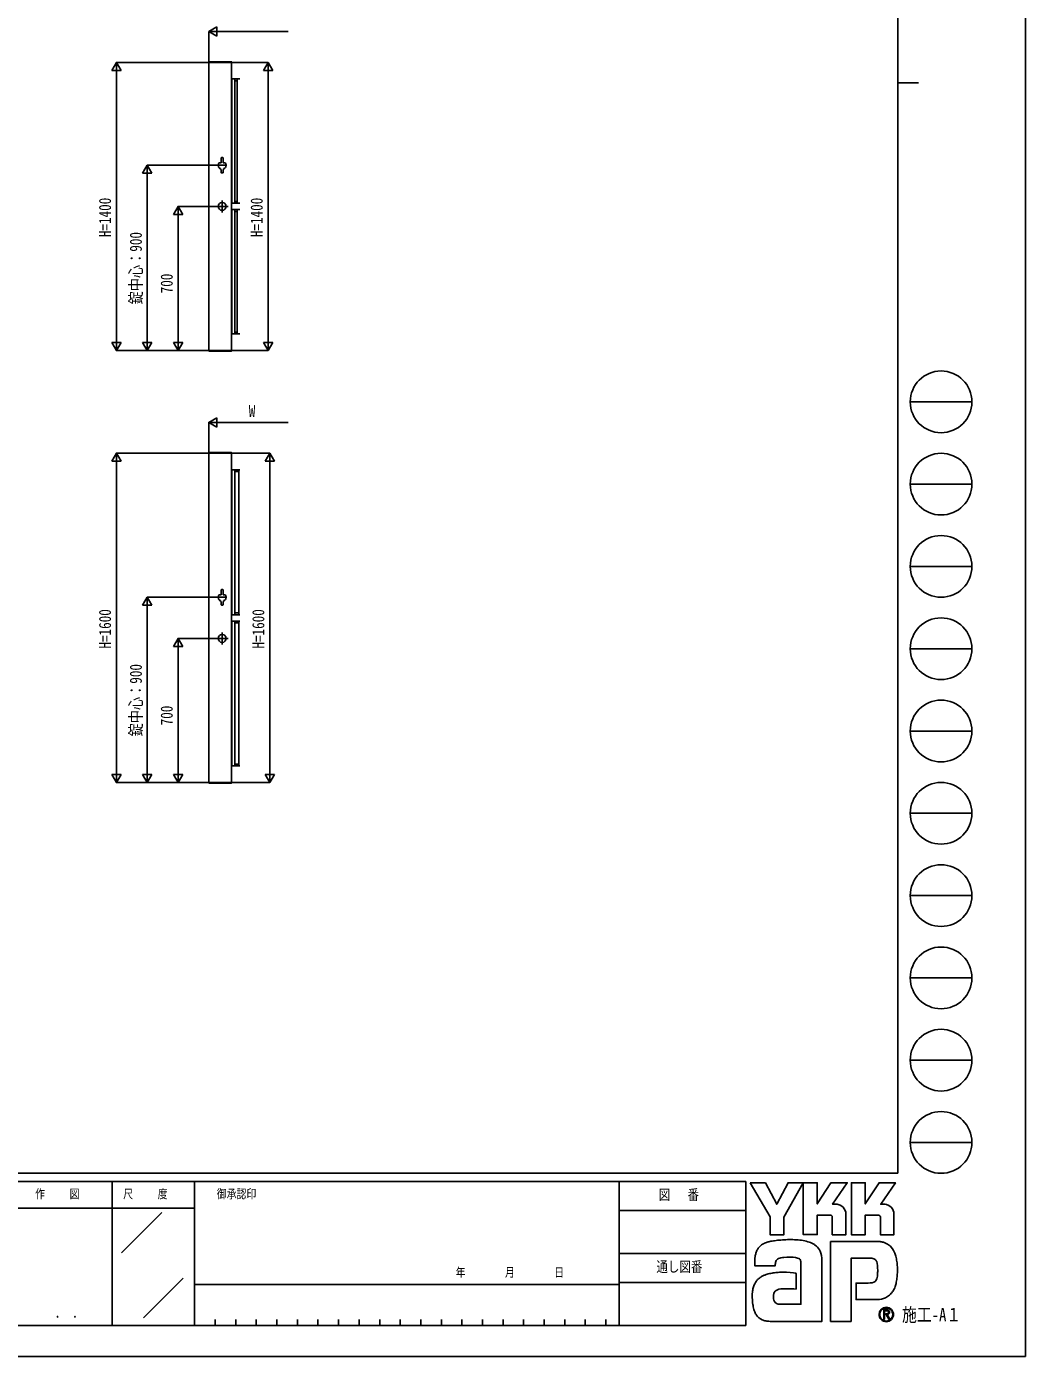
# Model space of a CAD drawing. Units: millimetres, scale not verified. Extents: x -8410 to 8410, y -5940 to 5940.
# Drawn here: x 3553 to 8410, y -5940 to 524 of the extents above; entities that cross this region are included whole.
import ezdxf
from ezdxf.enums import TextEntityAlignment as Align

# ---------------------------------------------------------------- set-up
doc = ezdxf.new("R2010")
doc.units = ezdxf.units.MM
doc.header["$LTSCALE"] = 30
for name, color, linetype in [('0-2_YKK_11', 7, 'Continuous'), ('0-3_YKK_A1', 4, 'Continuous'), ('0-4_YKK_D', 6, 'Continuous'), ('0-5_YKK_ZWAK', 7, 'Continuous')]:
    doc.layers.add(name, color=color, linetype=linetype)
doc.styles.add('ＭＳ ゴシック', font='')
doc.styles.get('ＭＳ ゴシック').set_extended_font_data('MS Gothic')

msp = doc.modelspace()

# ---------------------------------------------------------------- linework, layer by layer
at = {"layer": '0-2_YKK_11'}
for p, q in [((4550.04, -1050), (4550.04, 350)), ((4550.04, 270), (4590.04, 270)), ((4550.04, -970), (4590.04, -970)), ((4550.04, -3150), (4550.04, -1550)), ((4550.04, -1630), (4590.04, -1630)), ((4550.04, -3070), (4590.04, -3070))]:
    msp.add_line(p, q, dxfattribs=at)
for points in [[(4590.04, -1050), (4440.04, -1050), (4440.04, 350), (4590.04, 350)], [(4590.04, -3150), (4440.04, -3150), (4440.04, -1550), (4590.04, -1550)]]:
    msp.add_lwpolyline(points, dxfattribs=at)
at = {"layer": '0-3_YKK_A1'}
for p, q in [((4439.67, 352.55), (4439.54, 350)), ((4439.54, 350), (4550.54, 350)), ((4440.67, 353.5), (4549.41, 353.5)), ((4550.41, 352.55), (4550.54, 350)), ((4550.04, 260.9), (4550.84, 260.9)), ((4550.84, 270), (4550.84, -334.5)), ((4565.84, 270), (4565.84, -334.5)), ((4565.84, 260.9), (4577.54, 260.9)), ((4577.54, 270), (4577.54, -334.5)), ((4498.79, -114.5), (4498.79, -138)), ((4500.79, -112.5), (4507.29, -112.5)), ((4509.29, -114.5), (4509.29, -138)), ((4526.04, -150), (4482.04, -150)), ((4486.54, -143), (4486.54, -157)), ((4491.54, -138), (4498.79, -138)), ((4498.79, -170.84), (4498.79, -185.5)), ((4500.79, -187.5), (4507.29, -187.5)), ((4509.29, -138), (4516.54, -138)), ((4509.29, -170.84), (4509.29, -185.5)), ((4521.54, -143), (4521.54, -157)), ((4504.04, -321), (4504.04, -379)), ((4533.04, -350), (4475.04, -350)), ((4550.04, -326), (4550.84, -326)), ((4550.04, -334.5), (4590.04, -334.5)), ((4550.04, -365.5), (4590.04, -365.5)), ((4550.04, -374.6), (4550.84, -374.6)), ((4550.84, -365.5), (4550.84, -970)), ((4565.84, -326), (4577.54, -326)), ((4565.84, -365.5), (4565.84, -970)), ((4565.84, -374.6), (4577.54, -374.6)), ((4577.54, -365.5), (4577.54, -970)), ((4550.04, -961.5), (4550.84, -961.5)), ((4565.84, -961.5), (4577.54, -961.5)), ((4439.54, -1050), (4550.54, -1050)), ((4439.67, -1052.55), (4439.54, -1050)), ((4440.67, -1053.5), (4549.41, -1053.5)), ((4550.41, -1052.55), (4550.54, -1050)), ((4439.67, -1547.45), (4439.54, -1550)), ((4439.54, -1550), (4550.54, -1550)), ((4440.67, -1546.5), (4549.41, -1546.5)), ((4550.41, -1547.45), (4550.54, -1550)), ((4550.04, -1639.1), (4550.84, -1639.1)), ((4550.84, -1630), (4550.84, -2334.5)), ((4565.84, -1630), (4565.84, -2334.5)), ((4565.84, -1639.1), (4585.54, -1639.1)), ((4585.54, -1630), (4585.54, -2334.5)), ((4526.04, -2250), (4482.04, -2250)), ((4486.54, -2243), (4486.54, -2257)), ((4491.54, -2238), (4498.79, -2238)), ((4498.79, -2214.5), (4498.79, -2238)), ((4500.79, -2212.5), (4507.29, -2212.5)), ((4509.29, -2214.5), (4509.29, -2238)), ((4509.29, -2238), (4516.54, -2238)), ((4521.54, -2243), (4521.54, -2257)), ((4498.79, -2270.84), (4498.79, -2285.5)), ((4500.79, -2287.5), (4507.29, -2287.5)), ((4509.29, -2270.84), (4509.29, -2285.5)), ((4550.04, -2326), (4550.84, -2326)), ((4565.84, -2326), (4585.54, -2326)), ((4550.04, -2334.5), (4590.04, -2334.5)), ((4550.04, -2365.5), (4590.04, -2365.5)), ((4550.04, -2374.6), (4550.84, -2374.6)), ((4550.84, -2365.5), (4550.84, -3070)), ((4565.84, -2365.5), (4565.84, -3070)), ((4565.84, -2374.6), (4585.54, -2374.6)), ((4585.54, -2365.5), (4585.54, -3070)), ((4533.04, -2450), (4475.04, -2450)), ((4504.04, -2421), (4504.04, -2479)), ((4550.04, -3061.5), (4550.84, -3061.5)), ((4565.84, -3061.5), (4585.54, -3061.5)), ((4439.54, -3150), (4550.54, -3150)), ((4439.67, -3152.55), (4439.54, -3150)), ((4440.67, -3153.5), (4549.41, -3153.5)), ((4550.41, -3152.55), (4550.54, -3150))]:
    msp.add_line(p, q, dxfattribs=at)
for centre in [(4504.04, -350), (4504.04, -2450)]:
    msp.add_circle(centre, 19, dxfattribs=at)
for centre, radius, start, end in [((4440.67, 352.5), 1, 90, 177), ((4549.41, 352.5), 1, 3, 90), ((4500.79, -114.5), 2, 90, 180), ((4507.29, -114.5), 2, 0, 90), ((4491.54, -143), 5, 90, 180), ((4491.54, -157), 5, 180, 270), ((4504.04, -159.56), 12.5, 191.55262, 245.16541), ((4500.79, -185.5), 2, 180, 270), ((4507.29, -185.5), 2, 270, 0), ((4504.04, -159.5), 12.5, 294.83459, 348.44738), ((4504.04, -159.56), 12.5, 294.83459, 348.44738), ((4516.54, -143), 5, 0, 90), ((4516.54, -157), 5, 270, 0), ((4440.67, -1052.5), 1, 183, 270), ((4549.41, -1052.5), 1, 270, 357), ((4440.67, -1547.5), 1, 90, 177), ((4549.41, -1547.5), 1, 3, 90), ((4491.54, -2243), 5, 90, 180), ((4491.54, -2257), 5, 180, 270), ((4504.04, -2259.56), 12.5, 191.55262, 245.16541), ((4500.79, -2214.5), 2, 90, 180), ((4507.29, -2214.5), 2, 0, 90), ((4504.04, -2259.5), 12.5, 294.83459, 348.44738), ((4504.04, -2259.56), 12.5, 294.83459, 348.44738), ((4516.54, -2243), 5, 0, 90), ((4516.54, -2257), 5, 270, 0), ((4500.79, -2285.5), 2, 180, 270), ((4507.29, -2285.5), 2, 270, 0), ((4440.67, -3152.5), 1, 183, 270), ((4549.41, -3152.5), 1, 270, 357)]:
    msp.add_arc(centre, radius, start, end, dxfattribs=at)
at = {"layer": '0-4_YKK_D'}
for p, q in [((4439.54, 500), (4478.51, 522.5)), ((4478.51, 477.5), (4478.51, 522.5)), ((4439.54, 352), (4439.54, 501)), ((4439.54, 500), (4478.51, 477.5)), ((4439.54, 500), (4517.48, 500)), ((4484.54, 500), (4824.77, 500)), ((3990.04, 350), (3967.54, 311.03)), ((4437.54, 350), (3989.04, 350)), ((3990.04, 350), (4012.54, 311.03)), ((3990.04, 350), (3990.04, 272.06)), ((4591.54, 350), (4728.54, 350)), ((4727.54, 350), (4705.04, 311.03)), ((4727.54, 350), (4750.04, 311.03)), ((4727.54, 350), (4727.54, 272.06)), ((3967.54, 311.03), (4012.54, 311.03)), ((3990.04, 305), (3990.04, -1005)), ((4705.04, 311.03), (4750.04, 311.03)), ((4727.54, 305), (4727.54, -1005)), ((4140.04, -150), (4117.54, -188.97)), ((4117.54, -188.97), (4162.54, -188.97)), ((4479.54, -150), (4139.04, -150)), ((4140.04, -150), (4162.54, -188.97)), ((4140.04, -150), (4140.04, -227.94)), ((4140.04, -1005), (4140.04, -195)), ((4290.04, -350), (4267.54, -388.97)), ((4472.54, -350), (4289.04, -350)), ((4290.04, -350), (4312.54, -388.97)), ((4290.04, -350), (4290.04, -427.94)), ((4267.54, -388.97), (4312.54, -388.97)), ((4290.04, -1005), (4290.04, -395)), ((3990.04, -1050), (3967.54, -1011.03)), ((4012.54, -1011.03), (3967.54, -1011.03)), ((3990.04, -1050), (3990.04, -972.06)), ((3990.04, -1050), (4012.54, -1011.03)), ((4140.04, -1050), (4117.54, -1011.03)), ((4162.54, -1011.03), (4117.54, -1011.03)), ((4140.04, -1050), (4140.04, -972.06)), ((4140.04, -1050), (4162.54, -1011.03)), ((4290.04, -1050), (4267.54, -1011.03)), ((4312.54, -1011.03), (4267.54, -1011.03)), ((4290.04, -1050), (4290.04, -972.06)), ((4290.04, -1050), (4312.54, -1011.03)), ((4727.54, -1050), (4705.04, -1011.03)), ((4750.04, -1011.03), (4705.04, -1011.03)), ((4727.54, -1050), (4727.54, -972.06)), ((4727.54, -1050), (4750.04, -1011.03)), ((4437.54, -1050), (3989.04, -1050)), ((4437.54, -1050), (4139.04, -1050)), ((4437.54, -1050), (4289.04, -1050)), ((4591.54, -1050), (4728.54, -1050)), ((4439.54, -1400), (4478.51, -1377.5)), ((4439.54, -1548), (4439.54, -1399)), ((4439.54, -1400), (4478.51, -1422.5)), ((4439.54, -1400), (4517.48, -1400)), ((4478.51, -1422.5), (4478.51, -1377.5)), ((4484.54, -1400), (4824.77, -1400)), ((3990.04, -1550), (3967.54, -1588.97)), ((4437.54, -1550), (3989.04, -1550)), ((3990.04, -1550), (4012.54, -1588.97)), ((3990.04, -1550), (3990.04, -1627.94)), ((4588.17, -1550), (4736.54, -1550)), ((4735.54, -1550), (4713.04, -1588.97)), ((4735.54, -1550), (4758.04, -1588.97)), ((4735.54, -1550), (4735.54, -1627.94)), ((3967.54, -1588.97), (4012.54, -1588.97)), ((3990.04, -1595), (3990.04, -3105)), ((4713.04, -1588.97), (4758.04, -1588.97)), ((4735.54, -1595), (4735.54, -3105)), ((4140.04, -2250), (4117.54, -2288.97)), ((4479.54, -2250), (4139.04, -2250)), ((4140.04, -2250), (4162.54, -2288.97)), ((4140.04, -2250), (4140.04, -2327.94)), ((4117.54, -2288.97), (4162.54, -2288.97)), ((4140.04, -2295), (4140.04, -3105)), ((4290.04, -2450), (4267.54, -2488.97)), ((4472.54, -2450), (4289.04, -2450)), ((4290.04, -2450), (4312.54, -2488.97)), ((4290.04, -2450), (4290.04, -2527.94)), ((4267.54, -2488.97), (4312.54, -2488.97)), ((4290.04, -3105), (4290.04, -2495)), ((3990.04, -3150), (3990.04, -3072.06)), ((4140.04, -3150), (4140.04, -3072.06)), ((4290.04, -3150), (4290.04, -3072.06)), ((4735.54, -3150), (4735.54, -3072.06)), ((3990.04, -3150), (3967.54, -3111.03)), ((4012.54, -3111.03), (3967.54, -3111.03)), ((4437.54, -3150), (3989.04, -3150)), ((3990.04, -3150), (4012.54, -3111.03)), ((4140.04, -3150), (4117.54, -3111.03)), ((4162.54, -3111.03), (4117.54, -3111.03)), ((4437.54, -3150), (4139.04, -3150)), ((4140.04, -3150), (4162.54, -3111.03)), ((4290.04, -3150), (4267.54, -3111.03)), ((4312.54, -3111.03), (4267.54, -3111.03)), ((4437.54, -3150), (4289.04, -3150)), ((4290.04, -3150), (4312.54, -3111.03)), ((4588.17, -3150), (4736.54, -3150)), ((4735.54, -3150), (4713.04, -3111.03)), ((4758.04, -3111.03), (4713.04, -3111.03)), ((4735.54, -3150), (4758.04, -3111.03))]:
    msp.add_line(p, q, dxfattribs=at)
at = {"layer": '0-5_YKK_ZWAK'}
for p, q in [((7790.04, 5550), (7790.04, -5050)), ((7790.04, 250), (7890.04, 250)), ((7850.04, -1300), (8150.04, -1300)), ((7850.04, -1700), (8150.04, -1700)), ((7850.04, -2100), (8150.04, -2100)), ((7850.04, -2500), (8150.04, -2500)), ((7850.04, -2900), (8150.04, -2900)), ((7850.04, -3300), (8150.04, -3300)), ((7850.04, -3700), (8150.04, -3700)), ((7850.04, -4100), (8150.04, -4100)), ((7850.04, -4500), (8150.04, -4500)), ((7850.04, -4900), (8150.04, -4900)), ((7790.04, -5050), (-7809.96, -5050)), ((3970.04, -5090), (3970.04, -5790)), ((4370.04, -5090), (3970.04, -5090)), ((6435.04, -5090), (4370.04, -5090)), ((4370.04, -5090), (4370.04, -5790)), ((6435.04, -5090), (6435.04, -5790)), ((7050.04, -5090), (6435.04, -5090)), ((7050.04, -5090), (7050.04, -5790)), ((3970.04, -5220), (2590.04, -5220)), ((3970.04, -5220), (4370.04, -5220)), ((6435.04, -5230), (7050.04, -5230)), ((4014.21, -5436.58), (4210.07, -5240.72)), ((6435.04, -5440), (7050.04, -5440)), ((4121.34, -5751.98), (4313.78, -5559.54)), ((4370.04, -5590), (6435.04, -5590)), ((7050.04, -5580), (6435.04, -5580)), ((2590.04, -5790), (3970.04, -5790)), ((3970.04, -5790), (4370.04, -5790)), ((4370.04, -5790), (6435.04, -5790)), ((4470.04, -5760), (4470.04, -5790)), ((4570.04, -5760), (4570.04, -5790)), ((4670.04, -5760), (4670.04, -5790)), ((4770.04, -5760), (4770.04, -5790)), ((4870.04, -5760), (4870.04, -5790)), ((4970.04, -5760), (4970.04, -5790)), ((5070.04, -5760), (5070.04, -5790)), ((5170.04, -5760), (5170.04, -5790)), ((5270.04, -5760), (5270.04, -5790)), ((5370.04, -5760), (5370.04, -5790)), ((5470.04, -5760), (5470.04, -5790)), ((5570.04, -5760), (5570.04, -5790)), ((5670.04, -5760), (5670.04, -5790)), ((5770.04, -5760), (5770.04, -5790)), ((5870.04, -5760), (5870.04, -5790)), ((5970.04, -5760), (5970.04, -5790)), ((6070.04, -5760), (6070.04, -5790)), ((6170.04, -5760), (6170.04, -5790)), ((6270.04, -5760), (6270.04, -5790)), ((6370.04, -5760), (6370.04, -5790)), ((6435.04, -5790), (7050.04, -5790)), ((7733.35, -5767.96), (7733.35, -5767.96))]:
    msp.add_line(p, q, dxfattribs=at)
for points in [[(-8410, -5940), (8410, -5940), (8410, 5940), (-8410, 5940)], [(7072.04, -5096), (7145.66, -5096), (7200.94, -5200.2), (7256.08, -5096), (7329.75, -5096), (7235.34, -5263.98), (7235.34, -5348.27), (7168.19, -5348.27), (7168.19, -5261.71)]]:
    msp.add_lwpolyline(points, close=True, dxfattribs=at)
for points in [[(3970.04, -5090), (2590.04, -5090), (2590.04, -5790)], [(7461.09, -5253.22), (7397.54, -5253.22), (7397.54, -5348.19), (7329.83, -5348.19), (7329.83, -5096), (7397.54, -5096), (7397.54, -5199.17), (7464.14, -5096), (7543.68, -5096), (7472.32, -5200.42), (7474.85, -5200.42), (7477.64, -5200.42), (7480.51, -5200.42), (7483.26, -5200.42), (7485.73, -5200.42), (7487.72, -5200.42), (7489.05, -5200.42), (7489.53, -5200.42)], [(7695.02, -5253.22), (7631.54, -5253.22), (7631.54, -5348.27), (7563.79, -5348.27), (7563.79, -5096), (7631.54, -5096), (7631.54, -5199.17), (7698.06, -5096), (7777.61, -5096), (7706.25, -5200.42), (7708.8, -5200.42), (7711.61, -5200.42), (7714.47, -5200.42), (7717.23, -5200.42), (7719.68, -5200.42), (7721.66, -5200.42), (7722.98, -5200.42), (7723.46, -5200.42)], [(7509.01, -5204.43), (7517.1, -5209.04), (7523.95, -5215.07), (7529.45, -5222.24), (7533.51, -5230.3), (7536.02, -5238.99), (7536.88, -5248.07), (7536.88, -5348.44), (7470.82, -5348.44), (7470.82, -5262.82)], [(7742.96, -5204.43), (7751.07, -5209.04), (7757.95, -5215.07), (7763.48, -5222.24), (7767.56, -5230.3), (7770.09, -5238.99), (7770.96, -5248.07), (7770.96, -5348.27), (7704.75, -5348.27), (7704.75, -5262.82)], [(7657.74, -5463.01), (7562.39, -5463.01), (7562.39, -5770), (7462.46, -5770), (7462.46, -5381.58), (7694.7, -5381.58)], [(7757.43, -5409.02), (7763.94, -5417.25), (7768.83, -5425.22), (7772.23, -5432.43)], [(7209.59, -5464.62), (7204.95, -5467.24), (7201.32, -5470.44), (7198.58, -5474.17), (7196.58, -5478.39), (7195.21, -5483.06), (7194.32, -5488.14), (7193.78, -5493.58), (7193.46, -5499.33), (7093.49, -5499.58), (7093.78, -5485.91), (7094.34, -5470.54)], [(7415.42, -5438.33), (7418.25, -5449.8), (7419.86, -5462.09), (7420.37, -5475.17), (7420.37, -5770), (7179.1, -5770)], [(7247.89, -5531.05), (7266.81, -5532.3), (7281.69, -5533.97), (7291.42, -5535.53), (7294.91, -5536.47), (7294.91, -5612.95), (7283.84, -5611.78), (7271.71, -5611.12), (7259.29, -5610.87), (7247.37, -5610.9), (7236.74, -5611.12), (7228.17, -5611.42), (7222.45, -5611.68), (7220.37, -5611.78), (7211.72, -5613.36), (7204.27, -5615.84), (7198, -5619.22), (7192.93, -5623.54), (7189.05, -5628.79), (7186.37, -5635.01), (7184.87, -5642.2), (7184.57, -5650.38), (7185.52, -5659.38), (7187.44, -5666.81), (7190.19, -5672.83), (7193.65, -5677.58), (7197.72, -5681.19), (7202.27, -5683.81), (7207.17, -5685.58), (7212.32, -5686.65), (7318.52, -5686.65), (7318.52, -5490.15), (7318.56, -5486.25), (7318.35, -5482.44), (7317.85, -5478.77), (7317, -5475.29), (7315.72, -5472.05), (7313.97, -5469.09), (7311.67, -5466.48), (7308.78, -5464.25)], [(7308.78, -5464.25), (7302.55, -5461.8), (7292.59, -5459.73), (7279.88, -5458.2), (7265.41, -5457.39), (7250.17, -5457.45), (7235.13, -5458.57)], [(7691.65, -5521.99), (7691.53, -5509.26), (7690.92, -5497.8), (7689.48, -5487.72), (7686.87, -5479.19)], [(7749.13, -5641.94), (7739.9, -5649.11), (7730.29, -5654.75), (7720.37, -5658.96), (7710.2, -5661.84), (7699.87, -5663.49), (7689.44, -5664.02), (7586.72, -5664.02), (7586.72, -5583.33), (7644.64, -5583.33), (7655.32, -5583.18), (7664.71, -5582.27), (7672.77, -5579.9)], [(7749.21, -5725.19), (7749.16, -5724.02), (7749.02, -5722.89), (7748.77, -5721.81), (7748.44, -5720.78), (7748.01, -5719.8), (7747.48, -5718.88), (7746.87, -5718.02), (7746.16, -5717.22), (7745.23, -5716.41), (7744.21, -5715.69), (7743.08, -5715.08), (7741.86, -5714.58), (7740.56, -5714.19), (7739.17, -5713.91), (7737.7, -5713.74), (7736.16, -5713.69), (7721, -5713.69), (7721, -5758.28), (7725.58, -5758.28), (7725.58, -5718.23), (7736.16, -5718.23), (7737.25, -5718.27), (7738.27, -5718.38), (7739.24, -5718.55), (7740.13, -5718.8), (7740.94, -5719.11), (7741.69, -5719.49), (7742.35, -5719.94), (7742.93, -5720.44)], [(7744.72, -5725.19), (7744.44, -5727.34), (7743.67, -5729.03), (7742.52, -5730.31), (7741.09, -5731.25), (7739.49, -5731.89), (7737.81, -5732.28), (7736.16, -5732.48), (7734.66, -5732.53), (7730.69, -5732.53), (7732.69, -5735.94), (7745.79, -5758.43), (7751.03, -5758.43), (7738.4, -5736.78), (7739.58, -5736.55), (7740.71, -5736.25), (7741.78, -5735.89), (7742.79, -5735.46), (7743.74, -5734.98), (7744.62, -5734.43), (7745.43, -5733.82), (7746.16, -5733.15)]]:
    msp.add_lwpolyline(points, dxfattribs=at)
for centre in [(8000.04, -1300), (8000.04, -1700), (8000.04, -2100), (8000.04, -2500), (8000.04, -2900), (8000.04, -3300), (8000.04, -3700), (8000.04, -4100), (8000.04, -4500), (8000.04, -4900)]:
    msp.add_circle(centre, 150, dxfattribs=at)
for centre, radius, start, end in [((7489.63, -5250.38), 49.95, 78.26798, 90.11215), ((7490.35, -5246.74), 46.25, 66.19963, 78.22058), ((7723.56, -5250.47), 50.04, 78.27851, 90.10826), ((7724.25, -5246.96), 46.47, 66.2483, 78.23226), ((7461.45, -5262.59), 9.38, 358.57817, 92.1683), ((7695.42, -5262.54), 9.33, 358.29941, 92.43455), ((7183.21, -5462.58), 87.16, 152.2125, 163.4865), ((7169.87, -5455.68), 72.15, 138.03852, 152.12015), ((7169.86, -5456.02), 72.36, 122.60463, 137.83438), ((7179.43, -5471.49), 90.56, 108.37421, 122.42809), ((7194.59, -5525.38), 146.5, 100.93159, 107.35499), ((7244.11, -5765.63), 391.8, 97.86054, 101.37938), ((7267.36, -5927.16), 554.99, 94.90201, 97.9576), ((7268.94, -5940.09), 568, 91.6169, 94.94971), ((7266.74, -5848.12), 476.01, 87.51794, 91.66439), ((7272.92, -5715.55), 343.3, 81.92631, 87.59083), ((7291.17, -5590.46), 216.88, 73.67137, 82.05943), ((7318.25, -5499.84), 122.3, 60.60528, 73.9085), ((7329.34, -5477.73), 97.61, 52.17347, 59.90542), ((7339.25, -5464.9), 81.39, 43.55042, 52.14561), ((7344.71, -5459.62), 73.79, 34.48659, 43.50182), ((7344.75, -5459.5), 73.7, 25.58915, 34.43128), ((7338.19, -5462.58), 80.94, 17.43089, 25.54591), ((7690.91, -5488.43), 106.91, 78.73198, 87.96551), ((7694.04, -5472.4), 90.58, 69.03034, 78.69541), ((7696.97, -5464.6), 82.25, 59.39484, 68.9885), ((7698.32, -5462.23), 79.52, 50.3012, 59.3616), ((7697.83, -5462.79), 80.27, 42.05209, 50.28551), ((7275.61, -5480.92), 181.57, 171.55622, 176.72493), ((7214.08, -5471.73), 119.36, 163.48385, 171.57982), ((7235.98, -5527.26), 67.97, 102.4979, 112.84632), ((7249.13, -5583.99), 126.2, 96.37207, 102.75341), ((7658.28, -5512.02), 49.01, 77.94572, 90.63794), ((7662.54, -5492.03), 28.57, 60.20991, 77.92418), ((7665.3, -5486.84), 22.7, 39.8078, 59.75378), ((7661.42, -5489.81), 27.58, 22.65544, 39.38165), ((7658.18, -5485.62), 125.84, 14.76267, 25.00486), ((7581, -5506.66), 205.84, 7.9139, 14.95041), ((7503.91, -5517.87), 283.74, 2.54376, 8.01251), ((7171.75, -5629.03), 89.03, 120.60724, 130.53081), ((7181.23, -5645.15), 107.73, 112.58838, 120.58162), ((7193.99, -5675.8), 140.93, 106.61303, 112.59024), ((7214.05, -5743.23), 211.28, 99.87193, 106.59825), ((7225.29, -5806.54), 275.59, 94.78469, 99.91711), ((7230.76, -5869.54), 338.82, 90.80099, 94.81812), ((7231.59, -5916.45), 385.74, 87.57779, 90.82714), ((7640.1, -5546.28), 49.66, 334.00676, 347.34989), ((7584.99, -5533.52), 106.22, 347.14308, 355.40008), ((7464.41, -5523.15), 227.25, 355.2339, 0.29193), ((7472.34, -5521), 315.35, 352.8937, 357.82206), ((7459.73, -5520.19), 327.99, 357.76419, 2.60674), ((7217.96, -5641.39), 136.01, 164.97537, 174.56739), ((7184.91, -5632.58), 101.81, 153.89178, 164.94341), ((7169.86, -5625.34), 85.1, 142.04688, 153.80771), ((7166.95, -5623.26), 81.53, 130.60221, 141.94427), ((7663.44, -5558.86), 23.02, 293.91672, 314.09376), ((7660.3, -5556.09), 27.2, 314.78099, 333.92928), ((7670.83, -5556.57), 115.94, 318.67367, 325.29112), ((7700.72, -5578.85), 78.7, 326.23251, 339.61931), ((7626.81, -5550.23), 157.95, 339.22498, 347.31457), ((7538.3, -5529.59), 248.83, 347.15166, 352.97565), ((7276.27, -5646.97), 194.58, 174.55588, 182.47272), ((7384.99, -5645.26), 303.3, 181.90948, 187.89042), ((7257.39, -5663.21), 174.43, 187.80471, 196.36971), ((7682.46, -5566.77), 100.47, 311.57033, 318.66243), ((7190.01, -5683.12), 104.18, 196.3102, 208.20993), ((7160.67, -5698.73), 70.94, 208.29777, 223.35561), ((7154.05, -5704.55), 62.13, 223.64205, 239.63663), ((7733.4, -5736.38), 35.28, 90.09157, 179.92363), ((7733.19, -5736.42), 35.07, 179.86065, 225.14399), ((7733.05, -5736.47), 31.25, 179.75513, 225.29722), ((7733.18, -5736.27), 31.37, 134.8007, 180.12175), ((7733.27, -5736.09), 31.31, 89.86602, 135.149), ((7733.4, -5736.31), 35.22, 44.93442, 90.08536), ((7733.41, -5736.33), 31.55, 45.03108, 90.11509), ((7733.3, -5736.28), 31.68, 270.09072, 359.90926), ((7738.02, -5725.01), 6.71, 358.3894, 42.86139), ((7738.15, -5725.51), 11.07, 316.37674, 1.6565), ((7733.43, -5736.34), 31.54, 0.00643, 45.07115), ((7733.68, -5736.2), 34.94, 359.78949, 45.13288), ((7733.59, -5736.48), 35.03, 314.92572, 0.23508), ((7159.54, -5694.56), 73.53, 239.8785, 253.65355), ((7169.6, -5660.02), 109.51, 253.69102, 263.74909), ((7178.12, -5584.19), 185.81, 263.68487, 270.30455), ((7733.36, -5736.42), 35.18, 224.94536, 269.98445), ((7733.29, -5736.75), 31.21, 224.62822, 270.10973), ((7733.35, -5736.25), 35.36, 269.98802, 314.93777)]:
    msp.add_arc(centre, radius, start, end, dxfattribs=at)

# ---------------------------------------------------------------- texts
at = {"layer": '0-4_YKK_D', "style": 'ＭＳ ゴシック', "width": 0.8}
for s, p in [('H=1400', (3981.04, -499.33)), ('H=1400', (4718.54, -499.33)), ('錠中心：900', (4131.04, -826.13)), ('700', (4281.04, -772.53)), ('H=1600', (3981.04, -2499.33)), ('H=1600', (4726.54, -2499.33)), ('錠中心：900', (4131.04, -2926.13)), ('700', (4281.04, -2872.53))]:
    msp.add_text(s, height=58.65, rotation=90, dxfattribs=at).set_placement(p, align=Align.BOTTOM_LEFT)
msp.add_text('W', height=58.65, dxfattribs=at).set_placement((4633.32, -1391), align=Align.BOTTOM_LEFT)
at = {"layer": '0-5_YKK_ZWAK', "style": 'ＭＳ ゴシック', "width": 0.8}
for s, height, p in [('作     図', 43.99, (3594.44, -5185)), ('尺     度', 43.99, (4022.84, -5185)), ('御承認印', 43.99, (4478.28, -5185)), ('図\u3000 番', 51.32, (6626.81, -5195)), ('通し図番', 51.32, (6615.61, -5545)), ('年        月        日', 43.99, (5639.81, -5566.43)), ('． ．', 51.83, (3690, -5768.7)), ('施工-A１', 65.98, (7810.04, -5790))]:
    msp.add_text(s, height=height, dxfattribs=at).set_placement(p, align=Align.BOTTOM_LEFT)

doc.saveas('drawing.dxf')
